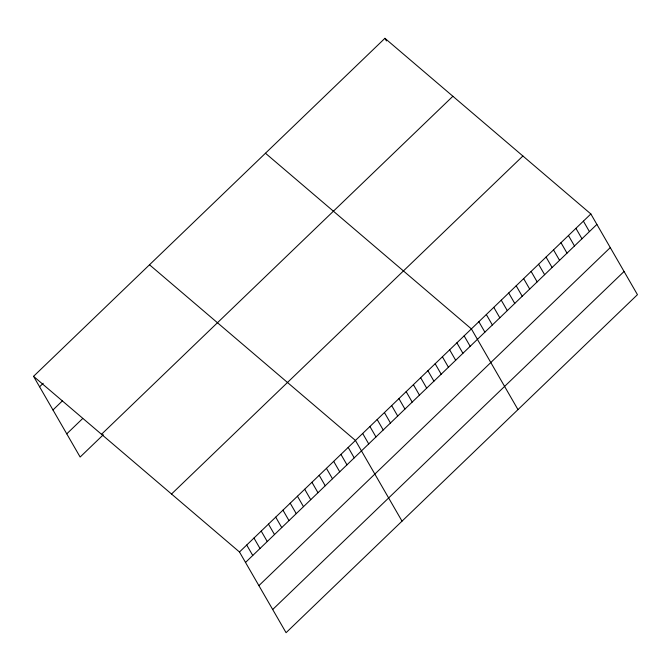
<?xml version="1.0" encoding="UTF-8"?>
<svg xmlns="http://www.w3.org/2000/svg" width="671" height="671" viewBox="0 0 671 671"><rect width="100%" height="100%" fill="white"/><g stroke="black" fill="none" stroke-linecap="round" stroke-linejoin="round"><path stroke-width="1.01" d="M33.55 376.33L384.928 38.306L590.857 213.965L637.45 294.67L286.072 632.694L239.48 551.99L33.55 376.33L80.143 457.035L103.334 434.724M39.581 386.781L43.204 383.292M52.967 409.964L62.386 400.897M66.756 433.852L82.701 418.511M101.506 434.296L452.883 96.272M171.524 494.024L522.902 155.999M239.48 551.99L590.857 213.965M245.511 562.441L596.888 224.416M258.897 585.624L610.274 247.599M272.686 609.511L624.064 271.487M265.464 153.24L471.386 328.899L517.978 409.595M149.507 264.785L355.437 440.444L402.021 521.141M583.393 221.153L589.423 231.596M575.928 228.333L581.958 238.784M568.454 235.513L574.485 245.963M560.99 242.701L567.02 253.143M553.525 249.88L559.555 260.331M546.06 257.068L552.09 267.511M538.587 264.248L544.626 274.699M531.122 271.428L537.152 281.879M384.928 38.306L386.437 40.923M523.657 278.616L529.687 289.058M516.192 285.796L522.223 296.246M508.719 292.984L514.758 303.426M501.254 300.163L507.284 310.614M493.789 307.343L499.82 317.794M486.324 314.531L492.355 324.974M478.859 321.711L484.89 332.162M464.139 335.869L470.17 346.311M456.892 342.839L462.923 353.29M449.645 349.809L455.676 360.26M442.399 356.779L448.429 367.23M435.152 363.757L441.183 374.2M427.905 370.728L433.936 381.17M420.658 377.698L426.689 388.148M413.411 384.668L419.442 395.118M406.165 391.646L412.195 402.088M398.918 398.616L404.949 409.058M391.671 405.586L397.702 416.037M384.424 412.556L390.455 423.007M377.177 419.526L383.208 429.977M369.931 426.504L375.961 436.947M362.684 433.474L368.715 443.917M348.182 447.414L354.221 457.865M340.935 454.384L346.974 464.835M333.688 461.363L339.727 471.805M326.441 468.333L332.472 478.775M319.195 475.303L325.225 485.754M311.948 482.273L317.979 492.724M304.701 489.243L310.732 499.694M297.454 496.221L303.485 506.664M290.207 503.191L296.238 513.634M282.961 510.161L288.991 520.612M275.714 517.131L281.745 527.582M268.467 524.101L274.498 534.552M261.22 531.08L267.251 541.522M253.974 538.05L260.004 548.492M246.727 545.02L252.757 555.471"/></g></svg>
